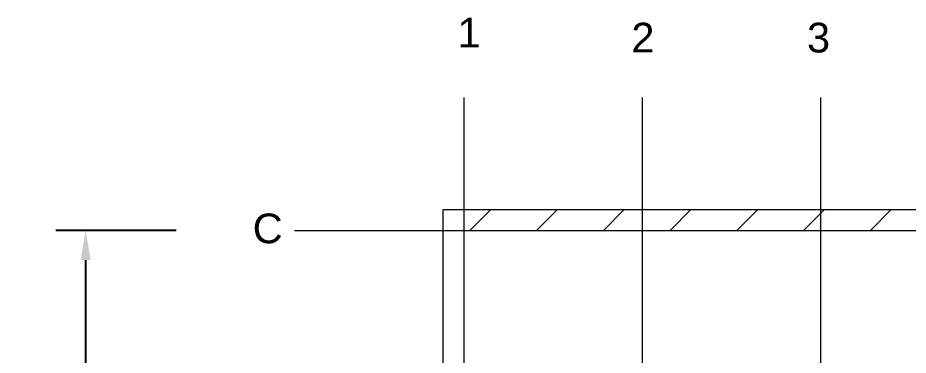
# Model space of a CAD drawing. Header units: millimetres. Extents: x 59762 to 60194, y -87842 to -87548.
# Drawn here: x 59934.57 to 59949.54, y -87821.38 to -87815.7 of the extents above; entities that cross this region are included whole.
import ezdxf

# ---------------------------------------------------------------- set-up
doc = ezdxf.new("R2010")
doc.units = ezdxf.units.MM
doc.linetypes.add('JIS_02_1.2', pattern=[2.5, 1.25, -1.25])
doc.layers.add('opisy', color=7, linetype='Continuous', lineweight=13)
doc.layers.add('wymiary', color=7, linetype='Continuous', lineweight=13)
doc.layers.add('osie', color=7, linetype='JIS_02_1.2', lineweight=5, transparency=0.7)
doc.layers.add('podkład', color=7, linetype='Continuous', lineweight=13, transparency=0.7)
doc.styles.get("Standard").update_dxf_attribs({"font": 'arial.ttf', "height": 0.02})
doc.styles.add('styl1', font='arial.ttf', dxfattribs={"height": 0.08})
doc.dimstyles.new('wentylacja', dxfattribs={"dimscale": 0, "dimtxt": 0.5, "dimasz": 0.5, "dimexe": 0.5, "dimexo": 0.2, "dimtad": 1, "dimlfac": 100, "dimtxsty": 'styl1', "dimcen": 2.5, "dimadec": 0, "dimazin": 0, "dimtfac": 1, "dimtmove": 0, "dimatfit": 3, "dimfxl": 1, "dimarcsym": 0})

# ---------------------------------------------------------------- blocks, each defined once
blk = doc.blocks.new('*D129')
at = {"layer": 'Defpoints', "color": 0, "transparency": 16777216}
for p in [(59935.707, -87819.278), (59939.221, -87819.278), (59939.221, -87831.278)]:
    blk.add_point(p, dxfattribs=at)
at = {"layer": 'wymiary', "color": 0, "lineweight": -2, "transparency": 16777216}
for p, q in [((59937.231, -87819.278), (59935.207, -87819.278)), ((59935.707, -87830.778), (59935.707, -87819.778)), ((59937.231, -87831.278), (59935.207, -87831.278))]:
    blk.add_line(p, q, dxfattribs=at)
at = {"layer": 'wymiary', "color": 0, "transparency": 16777216}
for points in [[(59935.623, -87819.778), (59935.79, -87819.778), (59935.707, -87819.278)], [(59935.623, -87830.778), (59935.79, -87830.778), (59935.707, -87831.278)]]:
    blk.add_solid(points, dxfattribs=at)
at = {"layer": 'wymiary', "color": 0, "transparency": 16777216, "insert": (59934.826, -87825.278), "char_height": 0.08, "attachment_point": 5, "rotation": 90, "style": 'styl1'}
blk.add_mtext('{\\H6.25x;1200}', dxfattribs=at)

msp = doc.modelspace()

# ---------------------------------------------------------------- hatches: boundary and pattern name
at = {"layer": 'podkład'}
h = msp.add_hatch(dxfattribs=at)
h.set_pattern_fill('ANSI31', color=256, scale=0.25)
h.set_pattern_definition([(45, (56984.5771, -93833.52236), (-0.56126601, 0.56126601), [])])
h.paths.add_polyline_path([(59942.070847, -87819.277684), (59953.830847, -87819.277684), (59953.830847, -87831.517684), (59960.310847, -87831.517684), (59960.310847, -87819.277684), (59972.070847, -87819.277684), (59972.070847, -87840.277684), (59942.070847, -87840.277684)], flags=16)
h.paths.add_polyline_path([(59954.070847, -87819.277684), (59960.070847, -87819.277684), (59960.070847, -87831.277684), (59954.070847, -87831.277684)], flags=16)
h.paths.add_polyline_path([(59942.070847, -87818.927684), (59942.070847, -87831.177684), (59941.720847, -87831.177684), (59941.720847, -87840.627684), (59972.420847, -87840.627684), (59972.420847, -87818.927684)])

# ---------------------------------------------------------------- linework, layer by layer
at = {"layer": 'osie', "linetype": 'Continuous'}
for p, q in [((59942.070847, -87842.037684), (59942.070847, -87817.037684)), ((59945.070847, -87842.037684), (59945.070847, -87817.037684)), ((59948.070847, -87842.037684), (59948.070847, -87817.037684)), ((59939.220847, -87819.277684), (59974.220847, -87819.277684))]:
    msp.add_line(p, q, dxfattribs=at)
at = {"layer": 'podkład'}
msp.add_lwpolyline([(59941.720847, -87818.927684), (59972.420847, -87818.927684), (59972.420847, -87840.627684), (59941.720847, -87840.627684)], close=True, dxfattribs=at)
for points in [[(59942.070847, -87819.277684), (59953.830847, -87819.277684)], [(59960.310847, -87819.277684), (59972.070847, -87819.277684), (59972.070847, -87840.277684), (59942.070847, -87840.277684), (59942.070847, -87819.277684)]]:
    msp.add_lwpolyline(points, dxfattribs=at)

# ---------------------------------------------------------------- texts
at = {"layer": 'opisy', "char_height": 0.5, "attachment_point": 1}
for s, insert in [('1 ', (59941.959166, -87815.697123)), ('2 ', (59944.882908, -87815.78093)), ('3 ', (59947.836387, -87815.78093)), ('C ', (59938.514926, -87818.993554))]:
    msp.add_mtext_dynamic_manual_height_columns(s, width=0.9375, gutter_width=4.6875, heights=[0], dxfattribs=dict(at, insert=insert))

# ---------------------------------------------------------------- dimensions: what is measured, and where the dimension line sits
at = {"layer": 'wymiary'}
dim = msp.add_linear_dim(base=(59935.706542, -87819.277684), p1=(59939.220847, -87831.277684), p2=(59939.220847, -87819.277684), angle=90, text='{\\H6.25x;<>}', dimstyle='wentylacja', override={"dimscale": 1, "dimtix": 0, "dimtofl": 1, "dimtmove": 0, "dimatfit": 3}, dxfattribs=at)
dim.commit()
dim.dimension.update_dxf_attribs({"geometry": '*D129', "text_midpoint": (59934.826256, -87825.277684)})

doc.saveas('drawing.dxf')
